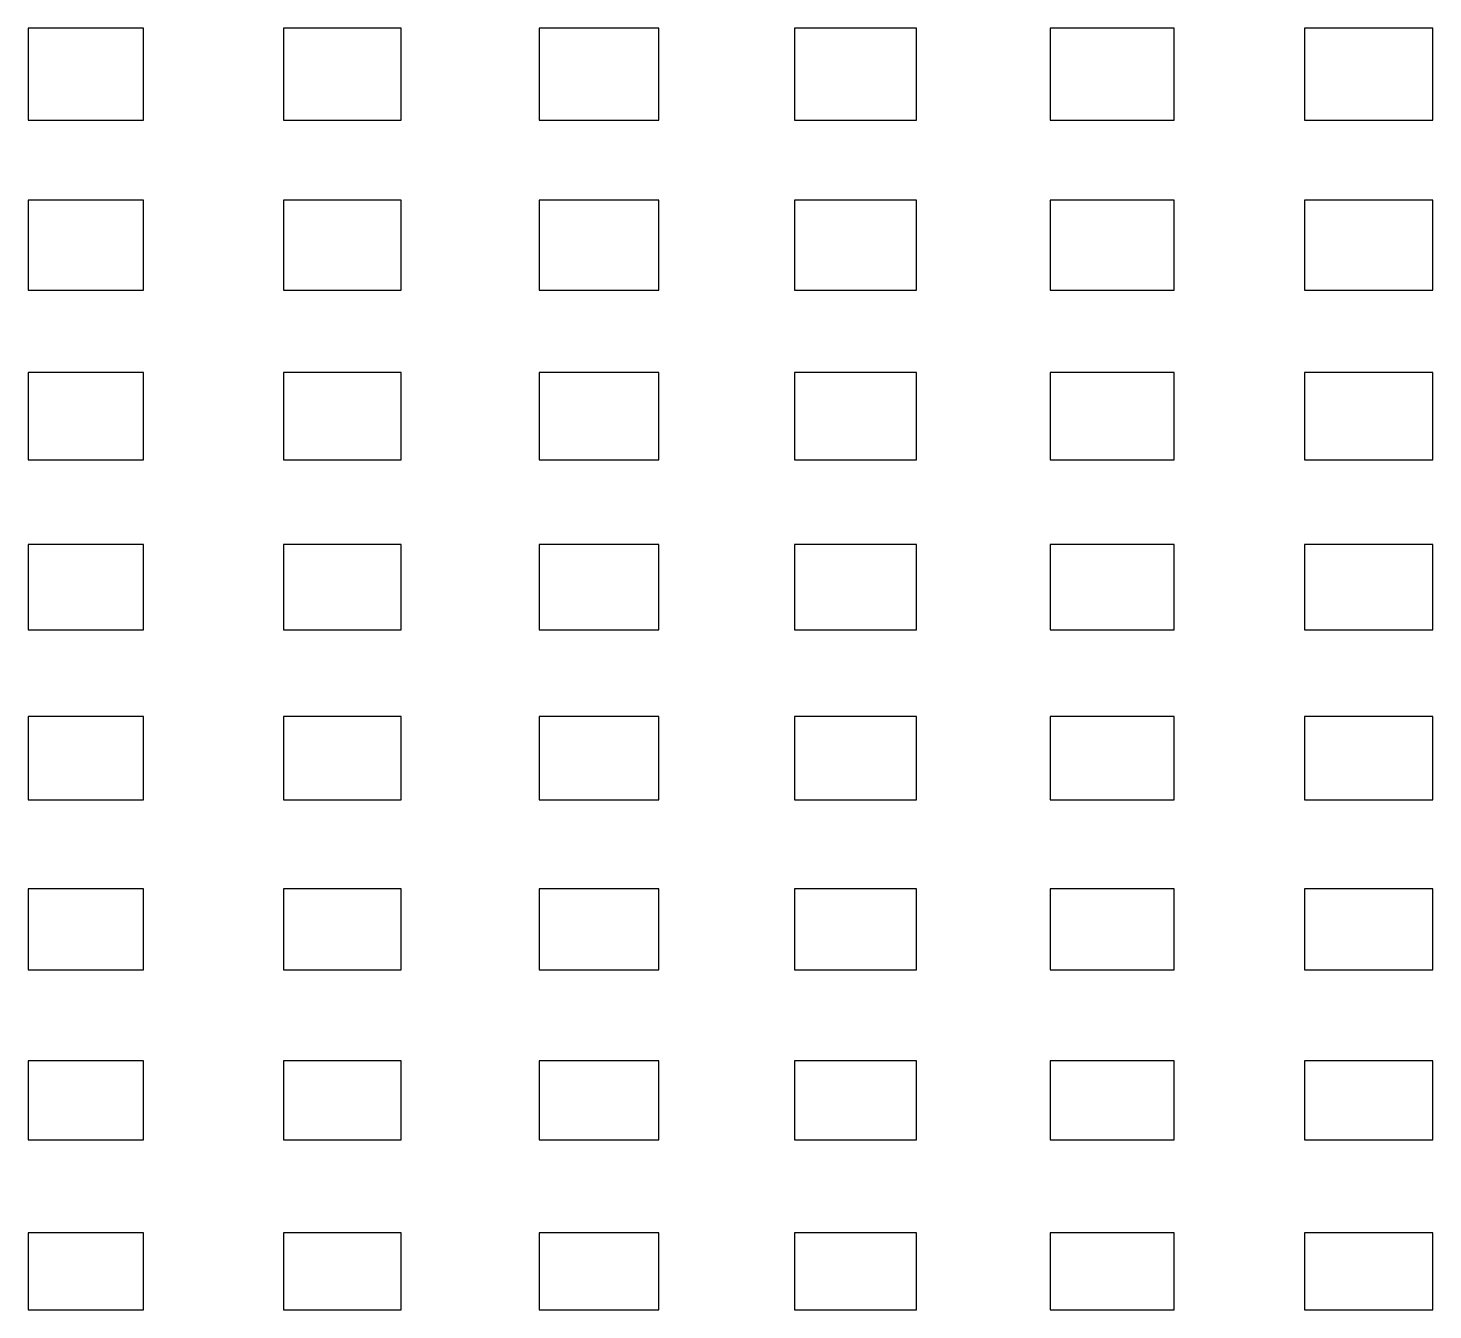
# Model space of a CAD drawing. Extents: x -1.4 to 31.5, y -0.9 to 29.1.
import ezdxf

# ---------------------------------------------------------------- set-up
doc = ezdxf.new("R2010")
doc.units = 0

# ---------------------------------------------------------------- blocks, each defined once
blk = doc.blocks.new('sh_0_0')
blk.add_polyline3d([(1.35, 0.9, 0), (-1.35, 0.9, 0), (-1.35, -0.9, 0), (1.35, -0.9, 0), (1.35, 0.9, 0)])
blk = doc.blocks.new('sh_0_1')
blk.add_polyline3d([(1.375, 0.9, 0), (-1.375, 0.9, 0), (-1.375, -0.9, 0), (1.375, -0.9, 0), (1.375, 0.9, 0)])
blk = doc.blocks.new('sh_0_2')
blk.add_polyline3d([(1.4, 0.9, 0), (-1.4, 0.9, 0), (-1.4, -0.9, 0), (1.4, -0.9, 0), (1.4, 0.9, 0)])
blk = doc.blocks.new('sh_0_3')
blk.add_polyline3d([(1.425, 0.9, 0), (-1.425, 0.9, 0), (-1.425, -0.9, 0), (1.425, -0.9, 0), (1.425, 0.9, 0)])
blk = doc.blocks.new('sh_0_4')
blk.add_polyline3d([(1.45, 0.9, 0), (-1.45, 0.9, 0), (-1.45, -0.9, 0), (1.45, -0.9, 0), (1.45, 0.9, 0)])
blk = doc.blocks.new('sh_0_5')
blk.add_polyline3d([(1.5, 0.9, 0), (-1.5, 0.9, 0), (-1.5, -0.9, 0), (1.5, -0.9, 0), (1.5, 0.9, 0)])
blk = doc.blocks.new('sh_1_0')
blk.add_polyline3d([(1.35, 0.925, 0), (-1.35, 0.925, 0), (-1.35, -0.925, 0), (1.35, -0.925, 0), (1.35, 0.925, 0)])
blk = doc.blocks.new('sh_1_1')
blk.add_polyline3d([(1.375, 0.925, 0), (-1.375, 0.925, 0), (-1.375, -0.925, 0), (1.375, -0.925, 0), (1.375, 0.925, 0)])
blk = doc.blocks.new('sh_1_2')
blk.add_polyline3d([(1.4, 0.925, 0), (-1.4, 0.925, 0), (-1.4, -0.925, 0), (1.4, -0.925, 0), (1.4, 0.925, 0)])
blk = doc.blocks.new('sh_1_3')
blk.add_polyline3d([(1.425, 0.925, 0), (-1.425, 0.925, 0), (-1.425, -0.925, 0), (1.425, -0.925, 0), (1.425, 0.925, 0)])
blk = doc.blocks.new('sh_1_4')
blk.add_polyline3d([(1.45, 0.925, 0), (-1.45, 0.925, 0), (-1.45, -0.925, 0), (1.45, -0.925, 0), (1.45, 0.925, 0)])
blk = doc.blocks.new('sh_1_5')
blk.add_polyline3d([(1.5, 0.925, 0), (-1.5, 0.925, 0), (-1.5, -0.925, 0), (1.5, -0.925, 0), (1.5, 0.925, 0)])
blk = doc.blocks.new('sh_2_0')
blk.add_polyline3d([(1.35, 0.95, 0), (-1.35, 0.95, 0), (-1.35, -0.95, 0), (1.35, -0.95, 0), (1.35, 0.95, 0)])
blk = doc.blocks.new('sh_2_1')
blk.add_polyline3d([(1.375, 0.95, 0), (-1.375, 0.95, 0), (-1.375, -0.95, 0), (1.375, -0.95, 0), (1.375, 0.95, 0)])
blk = doc.blocks.new('sh_2_2')
blk.add_polyline3d([(1.4, 0.95, 0), (-1.4, 0.95, 0), (-1.4, -0.95, 0), (1.4, -0.95, 0), (1.4, 0.95, 0)])
blk = doc.blocks.new('sh_2_3')
blk.add_polyline3d([(1.425, 0.95, 0), (-1.425, 0.95, 0), (-1.425, -0.95, 0), (1.425, -0.95, 0), (1.425, 0.95, 0)])
blk = doc.blocks.new('sh_2_4')
blk.add_polyline3d([(1.45, 0.95, 0), (-1.45, 0.95, 0), (-1.45, -0.95, 0), (1.45, -0.95, 0), (1.45, 0.95, 0)])
blk = doc.blocks.new('sh_2_5')
blk.add_polyline3d([(1.5, 0.95, 0), (-1.5, 0.95, 0), (-1.5, -0.95, 0), (1.5, -0.95, 0), (1.5, 0.95, 0)])
blk = doc.blocks.new('sh_3_0')
blk.add_polyline3d([(1.35, 0.975, 0), (-1.35, 0.975, 0), (-1.35, -0.975, 0), (1.35, -0.975, 0), (1.35, 0.975, 0)])
blk = doc.blocks.new('sh_3_1')
blk.add_polyline3d([(1.375, 0.975, 0), (-1.375, 0.975, 0), (-1.375, -0.975, 0), (1.375, -0.975, 0), (1.375, 0.975, 0)])
blk = doc.blocks.new('sh_3_2')
blk.add_polyline3d([(1.4, 0.975, 0), (-1.4, 0.975, 0), (-1.4, -0.975, 0), (1.4, -0.975, 0), (1.4, 0.975, 0)])
blk = doc.blocks.new('sh_3_3')
blk.add_polyline3d([(1.425, 0.975, 0), (-1.425, 0.975, 0), (-1.425, -0.975, 0), (1.425, -0.975, 0), (1.425, 0.975, 0)])
blk = doc.blocks.new('sh_3_4')
blk.add_polyline3d([(1.45, 0.975, 0), (-1.45, 0.975, 0), (-1.45, -0.975, 0), (1.45, -0.975, 0), (1.45, 0.975, 0)])
blk = doc.blocks.new('sh_3_5')
blk.add_polyline3d([(1.5, 0.975, 0), (-1.5, 0.975, 0), (-1.5, -0.975, 0), (1.5, -0.975, 0), (1.5, 0.975, 0)])
blk = doc.blocks.new('sh_4_0')
blk.add_polyline3d([(1.35, 1, 0), (-1.35, 1, 0), (-1.35, -1, 0), (1.35, -1, 0), (1.35, 1, 0)])
blk = doc.blocks.new('sh_4_1')
blk.add_polyline3d([(1.375, 1, 0), (-1.375, 1, 0), (-1.375, -1, 0), (1.375, -1, 0), (1.375, 1, 0)])
blk = doc.blocks.new('sh_4_2')
blk.add_polyline3d([(1.4, 1, 0), (-1.4, 1, 0), (-1.4, -1, 0), (1.4, -1, 0), (1.4, 1, 0)])
blk = doc.blocks.new('sh_4_3')
blk.add_polyline3d([(1.425, 1, 0), (-1.425, 1, 0), (-1.425, -1, 0), (1.425, -1, 0), (1.425, 1, 0)])
blk = doc.blocks.new('sh_4_4')
blk.add_polyline3d([(1.45, 1, 0), (-1.45, 1, 0), (-1.45, -1, 0), (1.45, -1, 0), (1.45, 1, 0)])
blk = doc.blocks.new('sh_4_5')
blk.add_polyline3d([(1.5, 1, 0), (-1.5, 1, 0), (-1.5, -1, 0), (1.5, -1, 0), (1.5, 1, 0)])
blk = doc.blocks.new('sh_5_0')
blk.add_polyline3d([(1.35, 1.025, 0), (-1.35, 1.025, 0), (-1.35, -1.025, 0), (1.35, -1.025, 0), (1.35, 1.025, 0)])
blk = doc.blocks.new('sh_5_1')
blk.add_polyline3d([(1.375, 1.025, 0), (-1.375, 1.025, 0), (-1.375, -1.025, 0), (1.375, -1.025, 0), (1.375, 1.025, 0)])
blk = doc.blocks.new('sh_5_2')
blk.add_polyline3d([(1.4, 1.025, 0), (-1.4, 1.025, 0), (-1.4, -1.025, 0), (1.4, -1.025, 0), (1.4, 1.025, 0)])
blk = doc.blocks.new('sh_5_3')
blk.add_polyline3d([(1.425, 1.025, 0), (-1.425, 1.025, 0), (-1.425, -1.025, 0), (1.425, -1.025, 0), (1.425, 1.025, 0)])
blk = doc.blocks.new('sh_5_4')
blk.add_polyline3d([(1.45, 1.025, 0), (-1.45, 1.025, 0), (-1.45, -1.025, 0), (1.45, -1.025, 0), (1.45, 1.025, 0)])
blk = doc.blocks.new('sh_5_5')
blk.add_polyline3d([(1.5, 1.025, 0), (-1.5, 1.025, 0), (-1.5, -1.025, 0), (1.5, -1.025, 0), (1.5, 1.025, 0)])
blk = doc.blocks.new('sh_6_0')
blk.add_polyline3d([(1.35, 1.05, 0), (-1.35, 1.05, 0), (-1.35, -1.05, 0), (1.35, -1.05, 0), (1.35, 1.05, 0)])
blk = doc.blocks.new('sh_6_1')
blk.add_polyline3d([(1.375, 1.05, 0), (-1.375, 1.05, 0), (-1.375, -1.05, 0), (1.375, -1.05, 0), (1.375, 1.05, 0)])
blk = doc.blocks.new('sh_6_2')
blk.add_polyline3d([(1.4, 1.05, 0), (-1.4, 1.05, 0), (-1.4, -1.05, 0), (1.4, -1.05, 0), (1.4, 1.05, 0)])
blk = doc.blocks.new('sh_6_3')
blk.add_polyline3d([(1.425, 1.05, 0), (-1.425, 1.05, 0), (-1.425, -1.05, 0), (1.425, -1.05, 0), (1.425, 1.05, 0)])
blk = doc.blocks.new('sh_6_4')
blk.add_polyline3d([(1.45, 1.05, 0), (-1.45, 1.05, 0), (-1.45, -1.05, 0), (1.45, -1.05, 0), (1.45, 1.05, 0)])
blk = doc.blocks.new('sh_6_5')
blk.add_polyline3d([(1.5, 1.05, 0), (-1.5, 1.05, 0), (-1.5, -1.05, 0), (1.5, -1.05, 0), (1.5, 1.05, 0)])
blk = doc.blocks.new('sh_7_0')
blk.add_polyline3d([(1.35, 1.075, 0), (-1.35, 1.075, 0), (-1.35, -1.075, 0), (1.35, -1.075, 0), (1.35, 1.075, 0)])
blk = doc.blocks.new('sh_7_1')
blk.add_polyline3d([(1.375, 1.075, 0), (-1.375, 1.075, 0), (-1.375, -1.075, 0), (1.375, -1.075, 0), (1.375, 1.075, 0)])
blk = doc.blocks.new('sh_7_2')
blk.add_polyline3d([(1.4, 1.075, 0), (-1.4, 1.075, 0), (-1.4, -1.075, 0), (1.4, -1.075, 0), (1.4, 1.075, 0)])
blk = doc.blocks.new('sh_7_3')
blk.add_polyline3d([(1.425, 1.075, 0), (-1.425, 1.075, 0), (-1.425, -1.075, 0), (1.425, -1.075, 0), (1.425, 1.075, 0)])
blk = doc.blocks.new('sh_7_4')
blk.add_polyline3d([(1.45, 1.075, 0), (-1.45, 1.075, 0), (-1.45, -1.075, 0), (1.45, -1.075, 0), (1.45, 1.075, 0)])
blk = doc.blocks.new('sh_7_5')
blk.add_polyline3d([(1.5, 1.075, 0), (-1.5, 1.075, 0), (-1.5, -1.075, 0), (1.5, -1.075, 0), (1.5, 1.075, 0)])

msp = doc.modelspace()

# ---------------------------------------------------------------- block references
for name, p in [('sh_7_0', (0, 28)), ('sh_7_1', (6, 28)), ('sh_7_2', (12, 28)), ('sh_7_3', (18, 28)), ('sh_7_4', (24, 28)), ('sh_7_5', (30, 28)), ('sh_6_0', (0, 24)), ('sh_6_1', (6, 24)), ('sh_6_2', (12, 24)), ('sh_6_3', (18, 24)), ('sh_6_4', (24, 24)), ('sh_6_5', (30, 24)), ('sh_5_0', (0, 20)), ('sh_5_1', (6, 20)), ('sh_5_2', (12, 20)), ('sh_5_3', (18, 20)), ('sh_5_4', (24, 20)), ('sh_5_5', (30, 20)), ('sh_4_0', (0, 16)), ('sh_4_1', (6, 16)), ('sh_4_2', (12, 16)), ('sh_4_3', (18, 16)), ('sh_4_4', (24, 16)), ('sh_4_5', (30, 16)), ('sh_3_0', (0, 12)), ('sh_3_1', (6, 12)), ('sh_3_2', (12, 12)), ('sh_3_3', (18, 12)), ('sh_3_4', (24, 12)), ('sh_3_5', (30, 12)), ('sh_2_0', (0, 8)), ('sh_2_1', (6, 8)), ('sh_2_2', (12, 8)), ('sh_2_3', (18, 8)), ('sh_2_4', (24, 8)), ('sh_2_5', (30, 8)), ('sh_1_0', (0, 4)), ('sh_1_1', (6, 4)), ('sh_1_2', (12, 4)), ('sh_1_3', (18, 4)), ('sh_1_4', (24, 4)), ('sh_1_5', (30, 4)), ('sh_0_0', (0, 0)), ('sh_0_1', (6, 0)), ('sh_0_2', (12, 0)), ('sh_0_3', (18, 0)), ('sh_0_4', (24, 0)), ('sh_0_5', (30, 0))]:
    msp.add_blockref(name, p)

doc.saveas('drawing.dxf')
